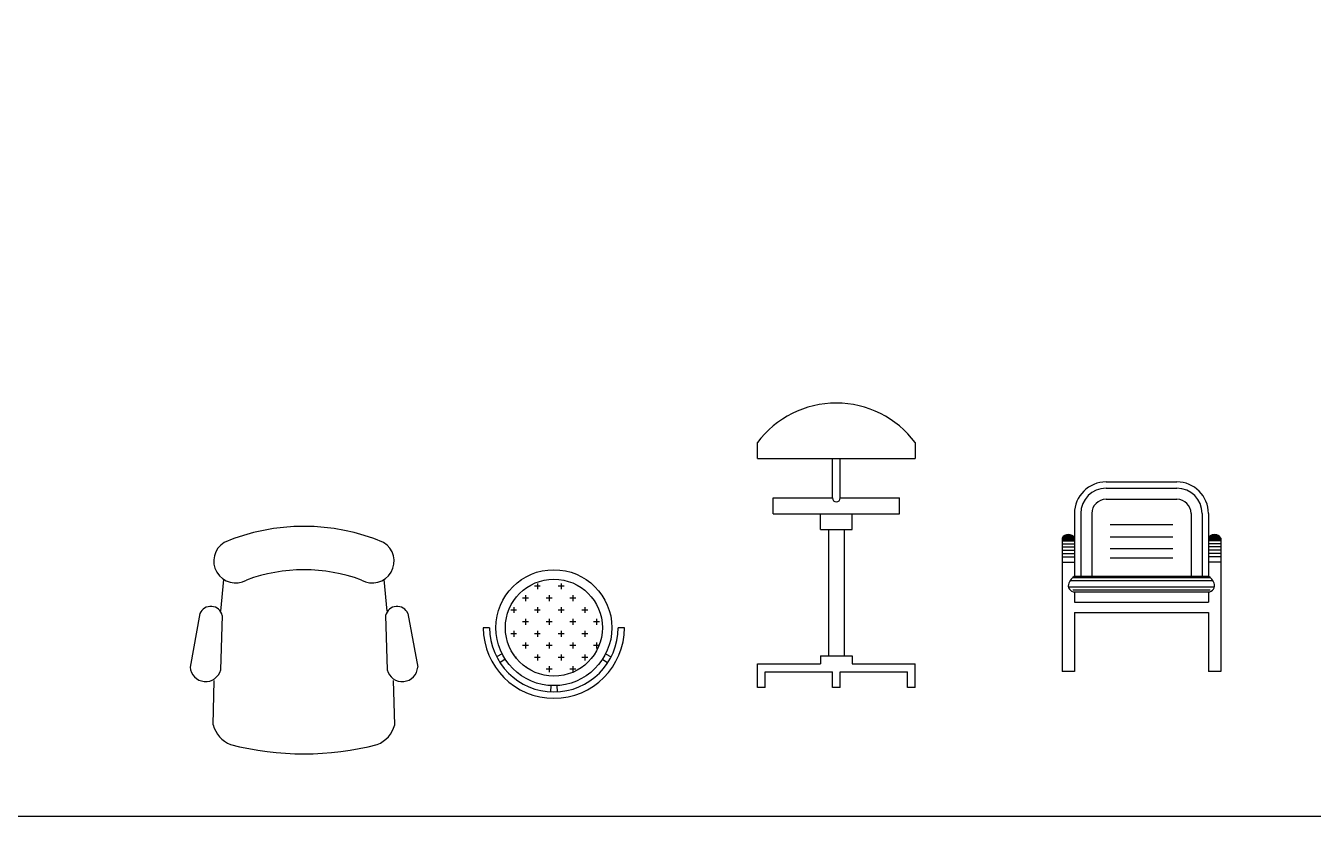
# Model space of a CAD drawing. Header units: millimetres. Extents: x 577 to 2337, y 236 to 943.
# Drawn here: x 750.686 to 754.762, y 689.372 to 691.875 of the extents above; entities that cross this region are included whole.
import ezdxf

# ---------------------------------------------------------------- set-up
doc = ezdxf.new("R2010")
doc.units = ezdxf.units.MM
doc.header["$LTSCALE"] = 0.01
doc.layers.add('06-Furn', color=4, linetype='Continuous')

# ---------------------------------------------------------------- blocks, each defined once
blk = doc.blocks.new('chair')
at = {"layer": '06-Furn'}
h = blk.add_hatch(dxfattribs=at)
h.set_pattern_fill('CROSS', color=243, scale=0.15, angle=180, style=0)
h.set_pattern_definition([(180, (877.264707, 702.17515), (-0.0375, -0.0375), [0.01875, -0.05625]), (270, (877.255332, 702.184523), (0.0375, -0.0375), [0.01875, -0.05625])])
h.paths.add_polyline_path([(818.4561, 717.0696, 1), (818.7631, 717.0696, 1)])
at = {"layer": '06-Furn', "color": 17}
for p, q in [((818.4061, 717.0696), (818.3861, 717.0696)), ((818.8331, 717.0696), (818.8131, 717.0696)), ((818.4461, 716.9863), (818.4283, 716.9772)), ((818.7731, 716.9863), (818.7909, 716.9772)), ((818.4557, 716.9696), (818.4389, 716.9587)), ((818.7635, 716.9696), (818.7802, 716.9587)), ((818.6, 716.8863), (818.5989, 716.8664)), ((818.6192, 716.8863), (818.6202, 716.8664))]:
    blk.add_line(p, q, dxfattribs=at)
for radius in [0.1835, 0.1535]:
    blk.add_circle((818.6096, 717.0696), radius, dxfattribs=at)
for radius in [0.2235, 0.2035]:
    blk.add_arc((818.6096, 717.0696), radius, 180, 0, dxfattribs=at)
blk = doc.blocks.new('ch')
at = {"layer": '06-Furn', "color": 17}
for p, q in [((842.3, 720.1997), (842.5241, 720.1997)), ((842.3, 720.1797), (842.5241, 720.1797)), ((842.3, 720.1447), (842.5241, 720.1447)), ((842.2, 720.0997), (842.2, 719.9016)), ((842.22, 720.0997), (842.22, 719.9016)), ((842.255, 720.0997), (842.255, 719.9016)), ((842.5691, 720.0997), (842.5691, 719.9016)), ((842.6041, 720.0997), (842.6041, 719.9016)), ((842.6241, 720.0997), (842.6241, 719.9474)), ((842.6241, 720.0997), (842.6241, 719.9016)), ((842.1611, 720.0219), (842.1611, 719.5997)), ((842.6629, 720.0219), (842.6629, 719.5997)), ((842.2, 719.9016), (842.6241, 719.9016)), ((842.2, 719.8516), (842.2, 719.8187)), ((842.2, 719.8516), (842.6237, 719.8516)), ((842.6241, 719.8516), (842.6241, 719.8187)), ((842.2, 719.8187), (842.6241, 719.8187)), ((842.2, 719.786), (842.2, 719.5997)), ((842.2, 719.786), (842.6241, 719.786)), ((842.6241, 719.786), (842.6241, 719.5997)), ((842.2, 719.5997), (842.1611, 719.5997)), ((842.6629, 719.5997), (842.6241, 719.5997))]:
    blk.add_line(p, q, dxfattribs=at)
at = {"layer": '06-Furn', "color": 243}
for p, q in [((842.3128, 720.0652), (842.5112, 720.0652)), ((842.1611, 720.0213), (842.2, 720.0213)), ((842.1611, 720.0176), (842.2, 720.0176)), ((842.1611, 720.013), (842.2, 720.013)), ((842.1611, 720.0038), (842.2, 720.0038)), ((842.1624, 720.024), (842.1987, 720.024)), ((842.1646, 720.0267), (842.1965, 720.0267)), ((842.1678, 720.0294), (842.1933, 720.0294)), ((842.1718, 720.0317), (842.1892, 720.0317)), ((842.3128, 720.0257), (842.5112, 720.0257)), ((842.6629, 720.0213), (842.6241, 720.0213)), ((842.6629, 720.0176), (842.6241, 720.0176)), ((842.6629, 720.013), (842.6241, 720.013)), ((842.6629, 720.0038), (842.6241, 720.0038)), ((842.6617, 720.024), (842.6254, 720.024)), ((842.6594, 720.0267), (842.6276, 720.0267)), ((842.6563, 720.0294), (842.6308, 720.0294)), ((842.6522, 720.0317), (842.6348, 720.0317)), ((842.1611, 719.9942), (842.2, 719.9942)), ((842.1611, 719.9833), (842.2, 719.9833)), ((842.1611, 719.9732), (842.2, 719.9732)), ((842.1611, 719.9626), (842.2, 719.9626)), ((842.3128, 719.9894), (842.5112, 719.9894)), ((842.3128, 719.959), (842.5112, 719.959)), ((842.6629, 719.9942), (842.6241, 719.9942)), ((842.6629, 719.9833), (842.6241, 719.9833)), ((842.6629, 719.9732), (842.6241, 719.9732)), ((842.6629, 719.9626), (842.6241, 719.9626)), ((842.1611, 719.9459), (842.2, 719.9459)), ((842.6629, 719.9459), (842.6241, 719.9459)), ((842.1861, 719.8872), (842.638, 719.8872)), ((842.1945, 719.8973), (842.6295, 719.8973)), ((842.1807, 719.868), (842.6433, 719.868)), ((842.1945, 719.8576), (842.6295, 719.8576))]:
    blk.add_line(p, q, dxfattribs=at)
at = {"layer": '06-Furn', "color": 17}
for centre, radius, start, end in [((842.3, 720.0997), 0.1, 90, 180), ((842.3, 720.0997), 0.08, 90, 180), ((842.5241, 720.0997), 0.1, 0, 90), ((842.5241, 720.0997), 0.08, 0, 90), ((842.3, 720.0997), 0.045, 90, 180), ((842.5241, 720.0997), 0.045, 0, 90), ((842.1805, 720.0113), 0.0221, 28.6207, 151.3793), ((842.2004, 719.8716), 0.02, 157.4925, 270), ((842.2287, 719.8599), 0.0506, 124.5671, 157.4925), ((842.6237, 719.8716), 0.02, 270, 22.5075), ((842.5954, 719.8599), 0.0506, 22.5075, 55.4329)]:
    blk.add_arc(centre, radius, start, end, dxfattribs=at)
at = {"layer": '06-Furn', "color": 243}
blk.add_arc((842.6435, 720.0113), 0.0221, 28.6207, 151.3793, dxfattribs=at)
blk = doc.blocks.new('ch1')
at = {"layer": '06-Furn', "color": 17}
for p, q in [((850.6832, 697.5689), (850.6927, 697.6696)), ((851.2095, 697.5689), (851.1999, 697.6696)), ((850.617, 697.5615), (850.5861, 697.3925)), ((850.6877, 697.5553), (850.6827, 697.3836)), ((851.205, 697.5553), (851.21, 697.3836)), ((851.2757, 697.5615), (851.3065, 697.3925)), ((850.659, 697.2098), (850.6623, 697.3501)), ((851.2337, 697.2098), (851.2304, 697.3501))]:
    blk.add_line(p, q, dxfattribs=at)
for centre, radius, start, end in [((850.9463, 697.1854), 0.6523, 67.2611, 112.7389), ((850.7301, 697.7278), 0.0692, 121.265, 299.6825), ((851.1626, 697.7278), 0.0692, 240.3175, 58.735), ((850.9463, 697.1755), 0.5248, 69.7134, 110.2866), ((850.6514, 697.5474), 0.0371, 12.2827, 157.7765), ((851.2413, 697.5474), 0.0371, 22.2235, 167.7173), ((850.6351, 697.3955), 0.0491, 183.5132, 345.9932), ((851.2576, 697.3955), 0.0491, 194.0068, 356.4868), ((850.7498, 697.2333), 0.0937, 194.5083, 247.5673), ((851.1429, 697.2333), 0.0937, 292.4327, 345.4917), ((850.9463, 698.0621), 0.9444, 255.758, 284.242)]:
    blk.add_arc(centre, radius, start, end, dxfattribs=at)
blk = doc.blocks.new('open')
at = {"layer": '06-Furn', "color": 17}
for p, q in [((850.0882, 715.1654), (850.0882, 715.2154)), ((850.5882, 715.2154), (850.5882, 715.1654)), ((850.0882, 715.1654), (850.5882, 715.1654)), ((850.3257, 715.0404), (850.3257, 715.1654)), ((850.3507, 715.0404), (850.3507, 715.1654)), ((850.1382, 714.9904), (850.1382, 715.0404)), ((850.1382, 715.0404), (850.3257, 715.0404)), ((850.3507, 715.0404), (850.5382, 715.0404)), ((850.5382, 714.9904), (850.5382, 715.0404)), ((850.1382, 714.9904), (850.5382, 714.9904)), ((850.2882, 714.9404), (850.2882, 714.9904)), ((850.3882, 714.9404), (850.3882, 714.9904)), ((850.2882, 714.9404), (850.3882, 714.9404)), ((850.3132, 714.9404), (850.3132, 714.5404)), ((850.3632, 714.9404), (850.3632, 714.5404)), ((850.2882, 714.5404), (850.2882, 714.5154)), ((850.2882, 714.5404), (850.3882, 714.5404)), ((850.3882, 714.5404), (850.3882, 714.5154)), ((850.0882, 714.4404), (850.0882, 714.5154)), ((850.0882, 714.5154), (850.2882, 714.5154)), ((850.3882, 714.5154), (850.5882, 714.5154)), ((850.5882, 714.4404), (850.5882, 714.5154)), ((850.1132, 714.4404), (850.1132, 714.4904)), ((850.1132, 714.4904), (850.3257, 714.4904)), ((850.3257, 714.4404), (850.3257, 714.4904)), ((850.3507, 714.4904), (850.5632, 714.4904)), ((850.3507, 714.4404), (850.3507, 714.4904)), ((850.5632, 714.4404), (850.5632, 714.4904)), ((850.1132, 714.4404), (850.0882, 714.4404)), ((850.3507, 714.4404), (850.3257, 714.4404)), ((850.5882, 714.4404), (850.5632, 714.4404))]:
    blk.add_line(p, q, dxfattribs=at)
for centre, radius, start, end in [((850.3382, 715.0279), 0.3125, 36.8699, 143.1301), ((850.3382, 715.0406), 0.0125, 180.66, 359.34)]:
    blk.add_arc(centre, radius, start, end, dxfattribs=at)

msp = doc.modelspace()

# ---------------------------------------------------------------- linework, layer by layer
at = {"layer": '06-Furn', "color": 5}
msp.add_lwpolyline([(739.8738, 711.677), (739.8738, 689.3724), (754.8738, 689.3724), (754.8738, 711.677)], close=True, dxfattribs=at)

# ---------------------------------------------------------------- block references
at = {"layer": '06-Furn'}
for name, p in [('open', (-97.0864, -24.6604)), ('ch', (-88.1942, -29.769)), ('ch1', (-99.38, -7.5477))]:
    msp.add_blockref(name, p, dxfattribs=at)
at = {"layer": '06-Furn', "color": 5}
msp.add_blockref('chair', (-66.2519, -27.1003), dxfattribs=at)

doc.saveas('drawing.dxf')
